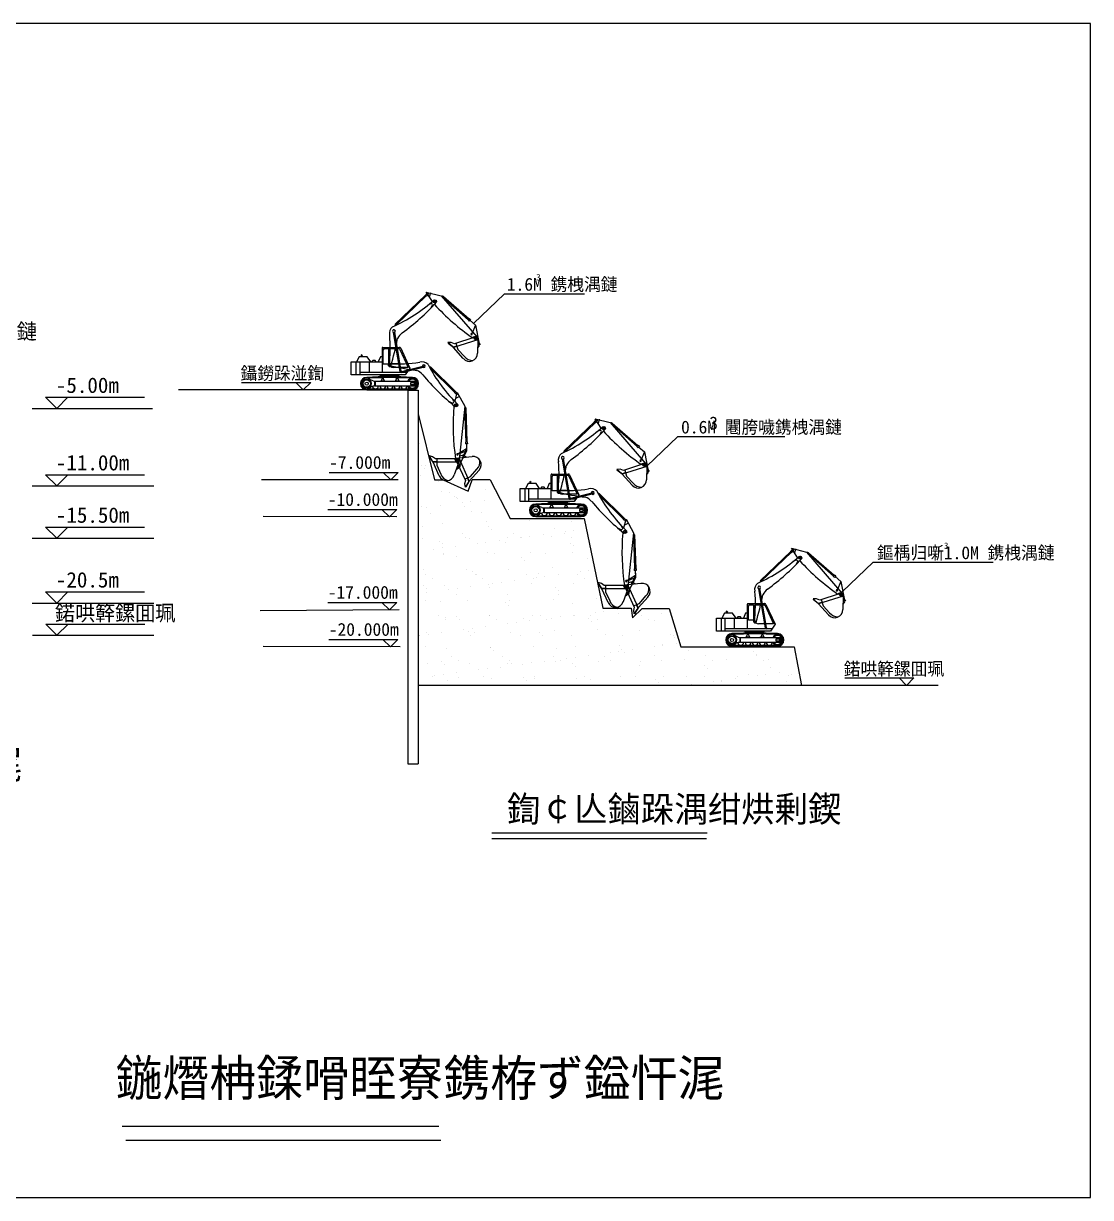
# Model space of a CAD drawing. Header units: metres. Extents: x 0 to 297, y 0 to 210.
# Drawn here: x 106.2 to 297, y 0 to 210 of the extents above; entities that cross this region are included whole.
import ezdxf

# ---------------------------------------------------------------- set-up
doc = ezdxf.new("R2010")
doc.units = ezdxf.units.M
for name, color, linetype in [(' ', 7, 'Continuous'), ('1', 7, 'Continuous'), ('2', 7, 'Continuous'), ('3', 7, 'Continuous')]:
    doc.layers.add(name, color=color, linetype=linetype)

msp = doc.modelspace()

# ---------------------------------------------------------------- linework, layer by layer
at = {"layer": ' '}
for p, q in [((192.19, 161.65), (186.66, 156.35)), ((192.19, 161.65), (206.51, 161.65)), ((145.18, 145.79), (157.53, 145.79)), ((154.87, 145.79), (156.2, 144.46)), ((156.2, 144.46), (157.53, 145.79)), ((167.56, 144.46), (133.91, 144.46)), ((174.93, 144.41), (174.93, 77.6)), ((174.93, 144.41), (176.77, 144.41)), ((176.77, 144.41), (176.77, 77.6)), ((176.77, 140.17), (179.69, 128.37)), ((177.06, 134.82), (177.06, 134.82)), ((223.2, 136.12), (217.67, 130.82)), ((223.2, 136.12), (242.32, 136.12)), ((177.3, 130.96), (177.3, 130.96)), ((177.84, 130.46), (177.84, 130.46)), ((178.01, 130.91), (178.01, 130.91)), ((173.18, 128.37), (148.71, 128.37)), ((160.82, 129.7), (173.18, 129.7)), ((170.52, 129.7), (171.85, 128.37)), ((171.85, 128.37), (173.18, 129.7)), ((177.24, 129.2), (177.24, 129.2)), ((179.69, 128.37), (181.22, 128.36)), ((180.38, 128.14), (180.38, 128.14)), ((181.22, 128.36), (185.67, 126.32)), ((185.67, 126.32), (186.44, 128.37)), ((189.61, 128.37), (186.44, 128.37)), ((189.61, 128.37), (193.2, 121.48)), ((180.94, 126.28), (180.94, 126.28)), ((182.39, 126.06), (182.39, 126.06)), ((188.83, 126.56), (188.83, 126.56)), ((183.28, 125.47), (183.28, 125.47)), ((183.62, 125.27), (183.62, 125.27)), ((183.82, 124.98), (183.82, 124.98)), ((184.67, 124.23), (184.67, 124.23)), ((186.19, 124.43), (186.19, 124.43)), ((188.56, 124.74), (188.56, 124.74)), ((172.94, 121.74), (149.04, 121.84)), ((160.58, 123.07), (172.94, 123.07)), ((170.28, 123.07), (171.61, 121.74)), ((171.61, 121.74), (172.94, 123.07)), ((176.81, 123.19), (176.81, 123.19)), ((177.42, 123.57), (177.42, 123.57)), ((178.33, 123.39), (178.33, 123.39)), ((178.96, 122.43), (178.96, 122.43)), ((180.7, 123.7), (180.7, 123.7)), ((185.06, 123.67), (185.06, 123.67)), ((186.36, 122.65), (186.36, 122.65)), ((188.05, 122.45), (188.05, 122.45)), ((177.59, 120.09), (177.59, 120.09)), ((181.13, 120.65), (181.13, 120.65)), ((189.01, 120.94), (189.01, 120.94)), ((189.27, 119.99), (189.27, 119.99)), ((193.2, 121.48), (206.42, 121.48)), ((196.65, 121.03), (196.65, 121.03)), ((201.12, 119.73), (201.12, 119.73)), ((204.12, 121), (204.12, 121)), ((206.42, 121.48), (209.75, 105.39)), ((176.89, 117.95), (176.89, 117.95)), ((177.61, 117.95), (177.61, 117.95)), ((184.75, 118.75), (184.75, 118.75)), ((185.25, 118.05), (185.25, 118.05)), ((185.98, 117.96), (185.98, 117.96)), ((189.8, 119.5), (189.8, 119.5)), ((192.71, 118.01), (192.71, 118.01)), ((193.84, 118.76), (193.84, 118.76)), ((195.07, 117.98), (195.07, 117.98)), ((195.22, 118.06), (195.22, 118.06)), ((196.74, 118.26), (196.74, 118.26)), ((199.11, 118.57), (199.11, 118.57)), ((200.6, 118.3), (200.6, 118.3)), ((202.93, 118.78), (202.93, 118.78)), ((203.07, 119.09), (203.07, 119.09)), ((204.16, 118), (204.16, 118)), ((204.59, 119.29), (204.59, 119.29)), ((179.5, 115.99), (179.5, 115.99)), ((180.49, 117.43), (180.49, 117.43)), ((181.02, 116.19), (181.02, 116.19)), ((181.03, 116.94), (181.03, 116.94)), ((183.39, 116.5), (183.39, 116.5)), ((187.36, 117.02), (187.36, 117.02)), ((188.88, 117.22), (188.88, 117.22)), ((191.25, 117.54), (191.25, 117.54)), ((192.34, 117.17), (192.34, 117.17)), ((204.02, 117.07), (204.02, 117.07)), ((204.56, 116.58), (204.56, 116.58)), ((181.31, 115.03), (181.31, 115.03)), ((181.32, 115.12), (181.32, 115.12)), ((183.57, 114.61), (183.57, 114.61)), ((189.19, 115.31), (189.19, 115.31)), ((190.41, 115.14), (190.41, 115.14)), ((195.25, 114.51), (195.25, 114.51)), ((195.79, 114.02), (195.79, 114.02)), ((196.83, 115.41), (196.83, 115.41)), ((199.5, 115.16), (199.5, 115.16)), ((204.3, 115.37), (204.3, 115.37)), ((207.1, 114.25), (207.1, 114.25)), ((258.13, 113.63), (252.59, 108.33)), ((258.13, 113.63), (279.58, 113.63)), ((177.79, 112.33), (177.79, 112.33)), ((178.02, 111.42), (178.02, 111.42)), ((185.43, 112.42), (185.43, 112.42)), ((186.47, 111.95), (186.47, 111.95)), ((187.01, 111.46), (187.01, 111.46)), ((187.11, 111.44), (187.11, 111.44)), ((192.9, 112.39), (192.9, 112.39)), ((196.2, 111.46), (196.2, 111.46)), ((198.32, 111.69), (198.32, 111.69)), ((200.78, 112.67), (200.78, 112.67)), ((201.8, 111.37), (201.8, 111.37)), ((205.29, 111.47), (205.29, 111.47)), ((205.76, 111.89), (205.76, 111.89)), ((207.28, 112.09), (207.28, 112.09)), ((177.7, 109.39), (177.7, 109.39)), ((179.25, 110.64), (179.25, 110.64)), ((181.5, 109.4), (181.5, 109.4)), ((186.09, 109.3), (186.09, 109.3)), ((188.34, 110.65), (188.34, 110.65)), ((189.38, 109.69), (189.38, 109.69)), ((190.05, 109.82), (190.05, 109.82)), ((191.57, 110.02), (191.57, 110.02)), ((193.94, 110.33), (193.94, 110.33)), ((197.02, 109.78), (197.02, 109.78)), ((197.43, 110.67), (197.43, 110.67)), ((197.91, 110.86), (197.91, 110.86)), ((199.43, 111.06), (199.43, 111.06)), ((204.48, 109.75), (204.48, 109.75)), ((206.52, 110.69), (206.52, 110.69)), ((237.96, 110.35), (237.94, 110.18)), ((237.94, 110.18), (238.11, 110.2)), ((237.96, 110.35), (238.1, 110.21)), ((238.06, 110.43), (238.2, 110.28)), ((178.23, 108.26), (178.23, 108.26)), ((178.24, 108.89), (178.24, 108.89)), ((182.19, 108.79), (182.19, 108.79)), ((183.68, 107.82), (183.68, 107.82)), ((183.71, 108.99), (183.71, 108.99)), ((189.55, 109.13), (189.55, 109.13)), ((192.77, 107.83), (192.77, 107.83)), ((201.23, 109.03), (201.23, 109.03)), ((201.77, 108.54), (201.77, 108.54)), ((201.86, 107.85), (201.86, 107.85)), ((208.61, 107.15), (208.61, 107.15)), ((238.85, 101.88), (237.67, 108.87)), ((237.77, 108.49), (237.97, 108.53)), ((239.04, 101.94), (237.87, 108.91)), ((173.34, 105.13), (148.51, 104.92)), ((160.58, 106.46), (172.93, 106.46)), ((170.27, 106.46), (171.6, 105.13)), ((171.6, 105.13), (172.93, 106.46)), ((177.98, 106.7), (177.98, 106.7)), ((180.78, 106.57), (180.78, 106.57)), ((185.62, 106.8), (185.62, 106.8)), ((192.46, 106.47), (192.46, 106.47)), ((192.99, 105.97), (192.99, 105.97)), ((193.08, 106.76), (193.08, 106.76)), ((200.97, 107.05), (200.97, 107.05)), ((204.31, 106.21), (204.31, 106.21)), ((209.75, 105.39), (214.82, 105.39)), ((212.35, 105.2), (212.35, 105.2)), ((214.82, 105.39), (215.08, 103.7)), ((215.08, 103.7), (216.84, 105.37)), ((216.84, 105.37), (221.63, 105.37)), ((221.63, 105.37), (223.7, 98.5)), ((235.62, 106.1), (235.62, 101.72)), ((235.74, 106.23), (238.73, 106.23)), ((235.84, 103.25), (235.84, 105.76)), ((236.09, 106.01), (236.74, 106.01)), ((236.74, 106.01), (236.74, 103.25)), ((236.77, 102.95), (237.06, 106.04)), ((236.99, 103.24), (236.99, 106.01)), ((236.99, 106.01), (238.59, 106.01)), ((238.81, 105.87), (240.31, 102.63)), ((238.95, 106.08), (240.59, 102.53)), ((180.37, 104.11), (180.37, 104.11)), ((181.61, 103.33), (181.61, 103.33)), ((181.68, 103.78), (181.68, 103.78)), ((183.68, 103.91), (183.68, 103.91)), ((184.22, 103.41), (184.22, 103.41)), ((189.46, 104.13), (189.46, 104.13)), ((189.56, 104.06), (189.56, 104.06)), ((190.69, 103.35), (190.69, 103.35)), ((195.53, 103.65), (195.53, 103.65)), ((196.63, 103.13), (196.63, 103.13)), ((197.2, 104.16), (197.2, 104.16)), ((198.55, 104.15), (198.55, 104.15)), ((199.78, 103.36), (199.78, 103.36)), ((200.6, 103.65), (200.6, 103.65)), ((202.12, 103.85), (202.12, 103.85)), ((204.49, 104.17), (204.49, 104.17)), ((204.67, 104.12), (204.67, 104.12)), ((207.21, 103.55), (207.21, 103.55)), ((207.64, 104.16), (207.64, 104.16)), ((207.75, 103.05), (207.75, 103.05)), ((208.45, 104.69), (208.45, 104.69)), ((208.87, 103.38), (208.87, 103.38)), ((209.97, 104.89), (209.97, 104.89)), ((212.55, 104.41), (212.55, 104.41)), ((216.73, 104.18), (216.73, 104.18)), ((217.96, 103.4), (217.96, 103.4)), ((219.06, 103.29), (219.06, 103.29)), ((220.19, 104.51), (220.19, 104.51)), ((230.09, 103.62), (235.62, 103.62)), ((230.09, 101.32), (230.09, 103.62)), ((230.99, 101.32), (230.99, 103.62)), ((231.55, 104.52), (231.05, 103.62)), ((232.95, 104.52), (231.55, 104.52)), ((231.67, 101.32), (231.67, 103.62)), ((232.11, 104.71), (231.86, 104.89)), ((231.86, 104.89), (231.86, 104.52)), ((231.86, 104.52), (231.98, 104.71)), ((231.98, 104.52), (232.11, 104.71)), ((233.6, 103.62), (232.95, 104.52)), ((233.29, 103.62), (233.29, 101.72)), ((233.94, 103.89), (233.72, 103.62)), ((234.41, 103.89), (233.94, 103.89)), ((234.59, 103.62), (234.41, 103.89)), ((235.31, 104.52), (234.94, 103.62)), ((235.62, 104.52), (235.31, 104.52)), ((236.74, 103.25), (235.84, 103.25)), ((178.16, 101.08), (178.16, 101.08)), ((180.92, 101.06), (180.92, 101.06)), ((184.89, 101.58), (184.89, 101.58)), ((185.8, 101.18), (185.8, 101.18)), ((186.4, 101.78), (186.4, 101.78)), ((186.76, 101.09), (186.76, 101.09)), ((188.78, 102.1), (188.78, 102.1)), ((192.74, 102.62), (192.74, 102.62)), ((193.27, 101.14), (193.27, 101.14)), ((194.26, 102.82), (194.26, 102.82)), ((198.44, 100.98), (198.44, 100.98)), ((201.15, 101.42), (201.15, 101.42)), ((208.79, 101.52), (208.79, 101.52)), ((216.26, 101.49), (216.26, 101.49)), ((239.76, 101.32), (230.09, 101.32)), ((240.04, 101.72), (231.67, 101.72)), ((235.19, 101.32), (235.65, 100.95)), ((235.25, 101.27), (238.65, 101.27)), ((235.36, 101.19), (238.55, 101.19)), ((235.46, 101.1), (238.44, 101.1)), ((235.57, 101.01), (238.34, 101.01)), ((240.31, 102.63), (237.61, 102.63)), ((238.71, 101.32), (238.26, 100.95)), ((238.85, 101.88), (239.05, 101.92)), ((238.85, 101.88), (238.98, 101.77)), ((238.98, 101.77), (239.06, 101.92)), ((239.08, 101.91), (238.98, 101.77)), ((239.08, 101.91), (238.98, 101.77)), ((238.98, 101.77), (239.14, 101.7)), ((238.98, 101.77), (239.14, 101.7)), ((239.08, 101.91), (239.13, 101.72)), ((239.08, 101.91), (239.13, 101.72)), ((240.59, 102.53), (239.76, 101.32)), ((160.76, 99.83), (173.12, 99.83)), ((170.46, 99.83), (171.79, 98.5)), ((171.79, 98.5), (173.12, 99.83)), ((176.95, 100.49), (176.95, 100.49)), ((177.03, 100.55), (177.03, 100.55)), ((178.55, 100.75), (178.55, 100.75)), ((186.04, 100.51), (186.04, 100.51)), ((195.13, 100.52), (195.13, 100.52)), ((198.98, 100.49), (198.98, 100.49)), ((204.21, 100.54), (204.21, 100.54)), ((210.29, 100.73), (210.29, 100.73)), ((212.74, 98.79), (212.74, 98.79)), ((213.3, 100.56), (213.3, 100.56)), ((220.38, 98.88), (220.38, 98.88)), ((220.52, 98.72), (220.52, 98.72)), ((221.97, 100.63), (221.97, 100.63)), ((222.39, 100.57), (222.39, 100.57)), ((222.51, 100.13), (222.51, 100.13)), ((222.89, 99.03), (222.89, 99.03)), ((232.88, 98.77), (241.03, 98.77)), ((234, 100.22), (233.14, 100.51)), ((234, 99.25), (233.14, 98.97)), ((234.35, 99.31), (234.35, 100.16)), ((234.39, 100.16), (241.53, 100.16)), ((234.39, 99.31), (241.53, 99.31)), ((234.43, 99.31), (234.43, 100.16)), ((235.39, 100.16), (235.39, 100.27)), ((235.39, 100.27), (236.06, 100.27)), ((235.67, 100.75), (235.44, 100.27)), ((235.78, 100.75), (236.02, 100.27)), ((236.06, 100.16), (236.06, 100.27)), ((237.97, 100.16), (237.97, 100.27)), ((237.97, 100.27), (238.64, 100.27)), ((238.25, 100.75), (238.02, 100.27)), ((238.36, 100.75), (238.59, 100.27)), ((238.64, 100.16), (238.64, 100.27)), ((240.7, 99.87), (240.7, 99.6)), ((241.41, 99.87), (240.7, 99.87)), ((240.7, 99.6), (241.41, 99.6)), ((241.41, 99.6), (241.41, 99.87)), ((241.53, 100.16), (241.53, 99.31)), ((173.52, 98.5), (149.04, 98.58)), ((177.98, 98.52), (177.98, 98.52)), ((181.86, 98.16), (181.86, 98.16)), ((182.73, 96.8), (182.73, 96.8)), ((189.66, 98.42), (189.66, 98.42)), ((189.75, 98.44), (189.75, 98.44)), ((190.2, 97.93), (190.2, 97.93)), ((191.82, 96.82), (191.82, 96.82)), ((197.39, 98.54), (197.39, 98.54)), ((200.91, 96.84), (200.91, 96.84)), ((201.52, 98.17), (201.52, 98.17)), ((204.81, 96.65), (204.81, 96.65)), ((204.85, 98.5), (204.85, 98.5)), ((207.18, 96.96), (207.18, 96.96)), ((210, 96.85), (210, 96.85)), ((211.15, 97.48), (211.15, 97.48)), ((212.67, 97.68), (212.67, 97.68)), ((213.19, 98.06), (213.19, 98.06)), ((213.73, 97.57), (213.73, 97.57)), ((215.04, 98), (215.04, 98)), ((219, 98.52), (219, 98.52)), ((219.09, 96.87), (219.09, 96.87)), ((223.7, 98.5), (244.02, 98.5)), ((225.05, 97.81), (225.05, 97.81)), ((228.18, 96.89), (228.18, 96.89)), ((232.88, 98.61), (241.03, 98.61)), ((236.73, 97.71), (236.73, 97.71)), ((237.26, 97.21), (237.26, 97.21)), ((237.27, 96.9), (237.27, 96.9)), ((244.02, 98.5), (245.31, 91.6)), ((178.34, 95.45), (178.34, 95.45)), ((180.89, 95.86), (180.89, 95.86)), ((181.43, 95.37), (181.43, 95.37)), ((183.96, 96.02), (183.96, 96.02)), ((185.98, 95.55), (185.98, 95.55)), ((189.1, 94.58), (189.1, 94.58)), ((191.47, 94.89), (191.47, 94.89)), ((192.74, 95.6), (192.74, 95.6)), ((193.05, 96.04), (193.05, 96.04)), ((193.45, 95.52), (193.45, 95.52)), ((195.43, 95.42), (195.43, 95.42)), ((196.95, 95.62), (196.95, 95.62)), ((199.32, 95.93), (199.32, 95.93)), ((201.33, 95.8), (201.33, 95.8)), ((202.14, 96.05), (202.14, 96.05)), ((203.29, 96.45), (203.29, 96.45)), ((204.42, 95.5), (204.42, 95.5)), ((204.96, 95.01), (204.96, 95.01)), ((208.97, 95.9), (208.97, 95.9)), ((211.23, 96.07), (211.23, 96.07)), ((216.27, 95.24), (216.27, 95.24)), ((216.44, 95.86), (216.44, 95.86)), ((220.32, 96.09), (220.32, 96.09)), ((224.32, 96.15), (224.32, 96.15)), ((227.95, 95.14), (227.95, 95.14)), ((228.49, 94.65), (228.49, 94.65)), ((229.41, 96.1), (229.41, 96.1)), ((231.96, 96.24), (231.96, 96.24)), ((238.5, 96.12), (238.5, 96.12)), ((239.43, 96.21), (239.43, 96.21)), ((239.8, 94.89), (239.8, 94.89)), ((179.3, 93.18), (179.3, 93.18)), ((179.72, 93.35), (179.72, 93.35)), ((181.24, 93.55), (181.24, 93.55)), ((182.05, 92.53), (182.05, 92.53)), ((183.61, 93.86), (183.61, 93.86)), ((183.97, 93.04), (183.97, 93.04)), ((187.58, 94.38), (187.58, 94.38)), ((188.39, 93.2), (188.39, 93.2)), ((189.93, 92.82), (189.93, 92.82)), ((195.65, 92.94), (195.65, 92.94)), ((196.18, 92.45), (196.18, 92.45)), ((197.48, 93.21), (197.48, 93.21)), ((197.57, 92.91), (197.57, 92.91)), ((205.04, 92.88), (205.04, 92.88)), ((206.57, 93.23), (206.57, 93.23)), ((207.5, 92.68), (207.5, 92.68)), ((212.92, 93.16), (212.92, 93.16)), ((215.66, 93.25), (215.66, 93.25)), ((219.18, 92.58), (219.18, 92.58)), ((220.56, 93.26), (220.56, 93.26)), ((224.75, 93.26), (224.75, 93.26)), ((228.03, 93.22), (228.03, 93.22)), ((231.07, 92.55), (231.07, 92.55)), ((233.44, 92.86), (233.44, 92.86)), ((233.84, 93.28), (233.84, 93.28)), ((235.91, 93.51), (235.91, 93.51)), ((237.41, 93.38), (237.41, 93.38)), ((238.93, 93.58), (238.93, 93.58)), ((241.3, 93.9), (241.3, 93.9)), ((242.93, 93.3), (242.93, 93.3)), ((243.55, 93.6), (243.55, 93.6)), ((253.06, 92.93), (265.41, 92.93)), ((262.75, 92.93), (264.08, 91.6)), ((264.08, 91.6), (265.41, 92.93)), ((269.73, 91.6), (176.77, 91.6)), ((219.72, 92.09), (219.72, 92.09)), ((225.59, 91.83), (225.59, 91.83)), ((229.55, 92.35), (229.55, 92.35)), ((231.03, 92.32), (231.03, 92.32)), ((242.71, 92.22), (242.71, 92.22)), ((243.25, 91.73), (243.25, 91.73)), ((174.93, 77.6), (176.77, 77.6)), ((189.93, 65.23), (228.44, 65.23)), ((189.93, 64.22), (228.3, 64.22))]:
    msp.add_line(p, q, dxfattribs=at)
for radius in [0.81, 0.66, 0.28]:
    msp.add_circle((232.88, 99.74), radius, dxfattribs=at)
for centre, radius, start, end in [((238.34, 108.79), 1.41, 127.43, 194.46), ((237.74, 109.12), 0.25, 86.18, 266.18), ((237.74, 109.12), 0.25, -93.82, 86.18), ((237.94, 110.18), 0.02, 24.76, 204.76), ((237.94, 110.18), 0.02, -155.24, 24.76), ((210.85, 106.23), 26.22, -7.17, 4.82), ((186.54, 117.97), 52.84, 343.42, 348.89), ((240.9, 106.62), 2.77, 126.94, 154.87), ((235.74, 106.1), 0.12, 90, 180), ((236.09, 105.76), 0.25, 90, 180), ((238.59, 105.76), 0.25, 29.67, 90), ((238.59, 105.76), 0.25, 24.7, 90), ((238.71, 105.98), 0.25, 29.67, 90), ((238.73, 105.98), 0.25, 24.7, 90), ((236.89, 103.14), 0.17, 92.77, 252.65), ((236.89, 103.14), 0.17, 92.77, 252.65), ((236.9, 103.21), 0.17, 96.27, 191.73), ((236.9, 103.21), 0.17, 96.27, 191.73), ((236.95, 102.97), 0.17, 182.45, 277.91), ((237.03, 102.96), 0.17, 178.95, 338.83), ((237.61, 103.24), 0.62, 180, 270), ((232.88, 99.74), 1.12, 90, 270), ((236.92, 19.12), 81.84, 87.12, 92.82), ((236.92, 19.12), 81.69, 87.12, 92.82), ((238.98, 101.77), 0.02, -4.71, 175.29), ((238.98, 101.77), 0.02, -4.71, 175.29), ((238.98, 101.77), 0.02, 80.55, 260.55), ((238.98, 101.77), 0.02, 175.29, 355.29), ((238.98, 101.77), 0.02, 175.29, 355.29), ((238.98, 101.77), 0.02, -99.45, 80.55), ((241.03, 99.74), 1.12, -90, 90), ((241.03, 99.74), 1.12, 0, 90), ((241.03, 100.86), 0, 90, 270), ((232.88, 99.74), 0.97, 90, 270), ((232.88, 99.74), 0.97, 38.81, 321.19), ((234.44, 99.32), 0.54, 191.05, 358.71), ((234.39, 101.4), 1.24, 251.75, 270), ((234.39, 98.08), 1.24, 90, 108.25), ((235.76, 99.32), 0.54, 181.29, 358.71), ((235.73, 100.73), 0.06, 25.42, 154.58), ((237.03, 99.32), 0.54, 181.29, 358.71), ((238.29, 99.32), 0.54, 181.29, 358.71), ((238.31, 100.73), 0.06, 25.42, 154.58), ((239.55, 99.32), 0.54, 181.29, 358.71), ((241.03, 99.74), 0.97, -153.96, 153.96), ((241.03, 99.74), 0.81, -148.46, 148.46), ((241.03, 99.74), 0.97, -90, 90)]:
    msp.add_arc(centre, radius, start, end, dxfattribs=at)
for p, q in [((297, 210), (0, 210)), ((297, 0), (297, 210)), ((170.3, 151.95), (170.3, 147.57)), ((170.42, 152.07), (173.41, 152.07)), ((170.52, 149.09), (170.52, 151.61)), ((170.76, 151.86), (171.42, 151.86)), ((171.42, 151.86), (171.42, 149.09)), ((171.67, 149.09), (171.67, 151.86)), ((171.67, 151.86), (173.27, 151.86)), ((173.49, 151.71), (174.98, 148.47)), ((173.63, 151.93), (175.27, 148.37)), ((164.76, 149.47), (170.3, 149.47)), ((164.76, 147.17), (164.76, 149.47)), ((165.67, 147.17), (165.67, 149.47)), ((166.23, 150.37), (165.73, 149.47)), ((167.63, 150.37), (166.23, 150.37)), ((166.35, 147.17), (166.35, 149.47)), ((166.54, 150.74), (166.54, 150.37)), ((166.79, 150.55), (166.54, 150.74)), ((166.54, 150.37), (166.66, 150.55)), ((166.66, 150.37), (166.79, 150.55)), ((168.28, 149.47), (167.63, 150.37)), ((167.97, 149.47), (167.97, 147.57)), ((168.62, 149.74), (168.4, 149.47)), ((169.09, 149.74), (168.62, 149.74)), ((169.27, 149.47), (169.09, 149.74)), ((169.99, 150.37), (169.62, 149.47)), ((170.3, 150.37), (169.99, 150.37)), ((174.44, 147.17), (164.76, 147.17)), ((174.71, 147.57), (166.35, 147.57)), ((169.87, 147.17), (170.33, 146.8)), ((169.93, 147.12), (173.33, 147.12)), ((170.04, 147.03), (173.23, 147.03)), ((171.42, 149.09), (170.52, 149.09)), ((174.98, 148.47), (172.29, 148.47)), ((173.39, 147.17), (172.93, 146.8)), ((175.27, 148.37), (174.44, 147.17)), ((168.68, 146.07), (167.82, 146.35)), ((168.68, 145.1), (167.82, 144.81)), ((169.03, 145.16), (169.03, 146.01)), ((169.07, 146.01), (176.21, 146.01)), ((169.07, 145.16), (176.21, 145.16)), ((169.11, 145.16), (169.11, 146.01)), ((170.07, 146.11), (170.74, 146.11)), ((170.07, 146.01), (170.07, 146.11)), ((170.35, 146.6), (170.12, 146.11)), ((170.14, 146.95), (173.12, 146.95)), ((170.25, 146.86), (173.02, 146.86)), ((170.46, 146.6), (170.69, 146.11)), ((170.74, 146.01), (170.74, 146.11)), ((172.65, 146.11), (173.32, 146.11)), ((172.65, 146.01), (172.65, 146.11)), ((172.93, 146.6), (172.7, 146.11)), ((173.04, 146.6), (173.27, 146.11)), ((173.32, 146.01), (173.32, 146.11)), ((175.38, 145.72), (175.38, 145.45)), ((176.09, 145.72), (175.38, 145.72)), ((175.38, 145.45), (176.09, 145.45)), ((176.09, 145.45), (176.09, 145.72)), ((176.21, 146.01), (176.21, 145.16)), ((110.11, 143.14), (127.83, 143.14)), ((110.11, 143.14), (112.1, 141.15)), ((112.1, 141.15), (114.09, 143.14)), ((167.56, 144.62), (175.71, 144.62)), ((167.56, 144.46), (175.71, 144.46)), ((107.74, 141.15), (129.25, 141.15)), ((110.11, 129.28), (127.83, 129.28)), ((110.11, 129.28), (112.1, 127.29)), ((112.1, 127.29), (114.09, 129.28)), ((200.5, 129.29), (200.5, 124.91)), ((200.63, 129.41), (203.61, 129.41)), ((200.72, 126.43), (200.72, 128.95)), ((200.97, 129.19), (201.62, 129.19)), ((201.62, 129.19), (201.62, 126.43)), ((201.87, 126.43), (201.87, 129.19)), ((201.87, 129.19), (203.47, 129.19)), ((203.7, 129.05), (205.19, 125.81)), ((203.84, 129.27), (205.47, 125.71)), ((107.74, 127.29), (129.45, 127.29)), ((194.97, 126.8), (200.5, 126.8)), ((194.97, 124.5), (194.97, 126.8)), ((195.87, 124.5), (195.87, 126.8)), ((196.43, 127.7), (195.93, 126.8)), ((197.83, 127.7), (196.43, 127.7)), ((196.55, 124.5), (196.55, 126.8)), ((196.74, 128.08), (196.74, 127.7)), ((196.99, 127.89), (196.74, 128.08)), ((196.74, 127.7), (196.87, 127.89)), ((196.87, 127.7), (196.99, 127.89)), ((198.48, 126.8), (197.83, 127.7)), ((198.17, 126.8), (198.17, 124.91)), ((198.82, 127.08), (198.61, 126.8)), ((199.29, 127.08), (198.82, 127.08)), ((199.48, 126.8), (199.29, 127.08)), ((200.19, 127.7), (199.82, 126.8)), ((200.5, 127.7), (200.19, 127.7)), ((201.62, 126.43), (200.72, 126.43)), ((204.64, 124.5), (194.97, 124.5)), ((204.92, 124.91), (196.55, 124.91)), ((200.08, 124.5), (200.53, 124.13)), ((200.14, 124.46), (203.54, 124.46)), ((200.24, 124.37), (203.43, 124.37)), ((200.56, 123.94), (200.32, 123.45)), ((200.35, 124.28), (203.33, 124.28)), ((200.45, 124.2), (203.22, 124.2)), ((200.67, 123.94), (200.9, 123.45)), ((205.19, 125.81), (202.49, 125.81)), ((203.13, 123.94), (202.9, 123.45)), ((203.6, 124.5), (203.14, 124.13)), ((203.25, 123.94), (203.48, 123.45)), ((205.47, 125.71), (204.64, 124.5)), ((197.77, 121.95), (205.92, 121.95)), ((198.88, 123.41), (198.02, 123.69)), ((198.88, 122.43), (198.02, 122.15)), ((199.23, 122.5), (199.23, 123.34)), ((199.27, 123.34), (206.42, 123.34)), ((199.27, 122.5), (206.42, 122.5)), ((199.32, 122.5), (199.32, 123.34)), ((200.28, 123.45), (200.95, 123.45)), ((200.28, 123.34), (200.28, 123.45)), ((200.95, 123.34), (200.95, 123.45)), ((202.85, 123.45), (203.53, 123.45)), ((202.85, 123.34), (202.85, 123.45)), ((203.53, 123.34), (203.53, 123.45)), ((205.58, 123.05), (205.58, 122.78)), ((206.29, 123.05), (205.58, 123.05)), ((205.58, 122.78), (206.29, 122.78)), ((206.29, 122.78), (206.29, 123.05)), ((206.42, 123.34), (206.42, 122.5)), ((110.11, 119.91), (112.1, 117.92)), ((110.11, 119.91), (127.83, 119.91)), ((112.1, 117.92), (114.09, 119.91)), ((197.77, 121.8), (205.92, 121.8)), ((107.74, 117.92), (129.45, 117.92)), ((110.11, 108.32), (127.83, 108.32)), ((110.11, 108.32), (112.1, 106.33)), ((112.1, 106.33), (114.09, 108.32)), ((107.74, 106.33), (129.45, 106.33)), ((110.15, 102.58), (127.87, 102.58)), ((110.15, 102.58), (112.14, 100.59)), ((112.14, 100.59), (114.13, 102.58)), ((107.78, 100.59), (129.45, 100.59)), ((123.82, 12.74), (180.44, 12.74)), ((124.48, 10.23), (180.79, 10.23)), ((0, 0), (297, 0))]:
    msp.add_line(p, q)
for centre, radius in [((167.56, 145.58), 0.81), ((167.56, 145.58), 0.66), ((167.56, 145.58), 0.28), ((197.77, 122.92), 0.81), ((197.77, 122.92), 0.66), ((197.77, 122.92), 0.28)]:
    msp.add_circle(centre, radius)
for centre, radius, start, end in [((170.42, 151.95), 0.12, 90, 180), ((170.76, 151.61), 0.25, 90, 180), ((173.26, 151.61), 0.25, 29.67, 90), ((173.27, 151.61), 0.25, 24.7, 90), ((173.39, 151.83), 0.25, 29.67, 90), ((173.41, 151.83), 0.25, 24.7, 90), ((172.29, 149.09), 0.62, 180, 270), ((167.56, 145.58), 1.12, 90, 270), ((167.56, 145.58), 0.97, 38.81, 321.19), ((167.56, 145.58), 0.97, 90, 270), ((171.59, 64.96), 81.84, 87.12, 92.82), ((171.59, 64.96), 81.69, 87.12, 92.82), ((169.12, 145.17), 0.54, 191.05, 358.71), ((169.07, 147.24), 1.24, 251.75, 270), ((169.07, 143.92), 1.24, 90, 108.25), ((170.44, 145.17), 0.54, 181.29, 358.71), ((170.41, 146.57), 0.06, 25.42, 154.58), ((171.71, 145.17), 0.54, 181.29, 358.71), ((172.97, 145.17), 0.54, 181.29, 358.71), ((172.99, 146.57), 0.06, 25.42, 154.58), ((174.23, 145.17), 0.54, 181.29, 358.71), ((175.71, 145.58), 0.97, -153.96, 153.96), ((175.71, 145.58), 0.81, -148.46, 148.46), ((175.71, 145.58), 1.12, -90, 90), ((175.71, 145.58), 1.12, 0, 90), ((175.71, 146.7), 0, 90, 270), ((175.71, 145.58), 0.97, -90, 90), ((200.63, 129.29), 0.12, 90, 180), ((200.97, 128.95), 0.25, 90, 180), ((203.47, 128.95), 0.25, 24.7, 90), ((203.47, 128.95), 0.25, 29.67, 90), ((203.59, 129.16), 0.25, 29.67, 90), ((203.61, 129.16), 0.25, 24.7, 90), ((202.49, 126.43), 0.62, 180, 270), ((197.77, 122.92), 1.12, 90, 270), ((201.8, 42.3), 81.84, 87.12, 92.82), ((201.8, 42.3), 81.69, 87.12, 92.82), ((200.61, 123.91), 0.06, 25.42, 154.58), ((203.19, 123.91), 0.06, 25.42, 154.58), ((205.92, 122.92), 1.12, -90, 90), ((205.92, 122.92), 1.12, 0, 90), ((205.92, 124.04), 0, 90, 270), ((197.77, 122.92), 0.97, 38.81, 321.19), ((197.77, 122.92), 0.97, 90, 270), ((199.32, 122.51), 0.54, 191.05, 358.71), ((199.27, 124.58), 1.24, 251.75, 270), ((199.27, 121.26), 1.24, 90, 108.25), ((200.65, 122.51), 0.54, 181.29, 358.71), ((201.91, 122.51), 0.54, 181.29, 358.71), ((203.17, 122.51), 0.54, 181.29, 358.71), ((204.44, 122.51), 0.54, 181.29, 358.71), ((205.92, 122.92), 0.97, -153.96, 153.96), ((205.92, 122.92), 0.81, -148.46, 148.46), ((205.92, 122.92), 0.97, -90, 90)]:
    msp.add_arc(centre, radius, start, end)
at = {"layer": '1'}
for p, q in [((178.21, 161.97), (180.88, 161.29)), ((179.29, 160.3), (178.21, 161.97)), ((178.33, 161.64), (178.63, 161.79)), ((178.63, 161.79), (178.47, 161.49)), ((178.77, 161.12), (179, 161.86)), ((172.64, 156.2), (178.07, 161.4)), ((172.8, 156.07), (178.21, 161.26)), ((178.05, 161.42), (178.22, 161.59)), ((178.05, 161.42), (178.24, 161.23)), ((178.22, 161.59), (178.41, 161.39)), ((178.24, 161.23), (178.41, 161.39)), ((178.25, 161.56), (178.33, 161.64)), ((178.33, 161.64), (178.47, 161.49)), ((178.39, 161.42), (178.47, 161.49)), ((178.95, 159.86), (178.46, 159.62)), ((179.89, 159.86), (179.79, 159.89)), ((180.88, 161.29), (187.23, 153.97)), ((181.09, 161.2), (181.12, 161.03)), ((181.27, 161.19), (181.09, 161.2)), ((181.27, 161.19), (181.13, 161.04)), ((181.15, 161.02), (185.72, 157.03)), ((181.27, 161.19), (185.85, 157.18)), ((179.03, 159.1), (179.28, 159.52)), ((172.64, 156.2), (172.62, 156.02)), ((172.62, 156.02), (172.79, 156.04)), ((172.64, 156.2), (172.78, 156.05)), ((172.74, 156.27), (172.88, 156.13)), ((185.9, 157.24), (185.67, 156.98)), ((185.67, 156.98), (185.9, 156.78)), ((185.9, 157.24), (186.13, 157.04)), ((186.13, 157.04), (185.9, 156.78)), ((186.02, 156.91), (187.02, 156.02)), ((187.02, 156.02), (186.34, 154.48)), ((187.01, 156.02), (187.66, 152.68)), ((173.53, 147.73), (172.35, 154.72)), ((172.45, 154.34), (172.65, 154.37)), ((173.72, 147.79), (172.55, 154.76)), ((187.43, 153.43), (183.05, 152.02)), ((186.7, 153.83), (183.26, 152.72)), ((186.64, 153.93), (187.28, 154.14)), ((186.7, 153.83), (186.64, 153.93)), ((187.05, 154.2), (187.52, 153.66)), ((187.43, 153.43), (187.36, 151.03)), ((171.45, 148.79), (171.74, 151.89)), ((182.67, 152.93), (182.05, 152.92)), ((182.99, 152.1), (182.05, 152.92)), ((183.05, 152.02), (182.09, 152.78)), ((183.26, 152.72), (182.67, 152.93)), ((183.64, 152.31), (182.99, 152.1)), ((184.83, 150.05), (183.05, 152.02)), ((183.48, 152.79), (183.83, 151.7)), ((183.83, 151.7), (185.02, 150.42)), ((187.68, 152.42), (187.39, 151.98)), ((187.43, 153.19), (187.86, 152.51)), ((173.53, 147.73), (173.72, 147.76)), ((173.53, 147.73), (173.66, 147.61)), ((173.66, 147.61), (173.74, 147.77)), ((202.85, 133.54), (208.28, 138.74)), ((208.26, 138.76), (208.43, 138.92)), ((208.26, 138.76), (208.44, 138.56)), ((208.41, 139.31), (211.09, 138.62)), ((209.49, 137.64), (208.41, 139.31)), ((208.43, 138.92), (208.61, 138.73)), ((208.44, 138.56), (208.61, 138.73)), ((208.45, 138.9), (208.53, 138.98)), ((208.53, 138.98), (208.84, 139.13)), ((208.53, 138.98), (208.67, 138.83)), ((208.59, 138.75), (208.67, 138.83)), ((208.84, 139.13), (208.67, 138.83)), ((208.98, 138.45), (209.2, 139.2)), ((211.09, 138.62), (217.43, 131.31)), ((203, 133.41), (208.41, 138.59)), ((209.16, 137.2), (208.67, 136.96)), ((209.23, 136.43), (209.48, 136.85)), ((210.09, 137.19), (210, 137.22)), ((211.29, 138.53), (211.33, 138.36)), ((211.47, 138.53), (211.29, 138.53)), ((211.47, 138.53), (211.34, 138.38)), ((211.36, 138.36), (215.93, 134.37)), ((211.47, 138.53), (216.06, 134.52)), ((216.11, 134.57), (215.88, 134.31)), ((216.11, 134.57), (216.34, 134.37)), ((202.85, 133.54), (202.83, 133.36)), ((202.83, 133.36), (203, 133.38)), ((202.85, 133.54), (202.99, 133.39)), ((202.94, 133.61), (203.08, 133.46)), ((215.88, 134.31), (216.11, 134.11)), ((216.34, 134.37), (216.11, 134.11)), ((216.22, 134.24), (217.23, 133.36)), ((217.23, 133.36), (216.55, 131.82)), ((217.22, 133.36), (217.86, 130.01)), ((203.73, 125.07), (202.55, 132.06)), ((202.66, 131.67), (202.85, 131.71)), ((203.92, 125.13), (202.75, 132.1)), ((212.87, 130.27), (212.26, 130.25)), ((213.2, 129.44), (212.26, 130.25)), ((213.46, 130.06), (212.87, 130.27)), ((217.64, 130.77), (213.25, 129.36)), ((216.9, 131.16), (213.46, 130.06)), ((216.84, 131.27), (217.49, 131.47)), ((216.9, 131.16), (216.84, 131.27)), ((217.25, 131.54), (217.73, 131)), ((217.64, 130.77), (217.56, 128.37)), ((217.63, 130.53), (218.06, 129.85)), ((201.65, 126.13), (201.95, 129.23)), ((213.25, 129.36), (212.3, 130.12)), ((213.84, 129.65), (213.2, 129.44)), ((215.03, 127.39), (213.25, 129.36)), ((213.69, 130.13), (214.04, 129.04)), ((214.04, 129.04), (215.22, 127.76)), ((217.89, 129.76), (217.59, 129.32)), ((203.73, 125.07), (203.93, 125.1)), ((203.73, 125.07), (203.86, 124.95)), ((203.86, 124.95), (203.94, 125.1)), ((237.96, 110.35), (243.39, 115.55)), ((243.37, 115.57), (243.55, 115.74)), ((243.37, 115.57), (243.56, 115.38)), ((244.61, 114.46), (243.53, 116.13)), ((243.53, 116.13), (246.2, 115.44)), ((243.55, 115.74), (243.73, 115.55)), ((243.56, 115.38), (243.73, 115.55)), ((243.57, 115.72), (243.65, 115.79)), ((243.65, 115.79), (243.96, 115.95)), ((243.65, 115.79), (243.79, 115.65)), ((243.71, 115.57), (243.79, 115.65)), ((243.96, 115.95), (243.79, 115.65)), ((244.1, 115.27), (244.32, 116.01)), ((238.12, 110.23), (243.53, 115.41)), ((244.28, 114.02), (243.78, 113.78)), ((244.35, 113.25), (244.6, 113.67)), ((245.21, 114.01), (245.11, 114.04)), ((246.2, 115.44), (252.55, 108.12)), ((246.59, 115.34), (246.41, 115.35)), ((246.41, 115.35), (246.44, 115.18)), ((246.59, 115.34), (246.45, 115.19)), ((246.48, 115.18), (251.04, 111.18)), ((246.59, 115.34), (251.18, 111.34)), ((251.22, 111.39), (251, 111.13)), ((251.22, 111.39), (251.45, 111.19)), ((251, 111.13), (251.22, 110.93)), ((251.45, 111.19), (251.22, 110.93)), ((251.34, 111.06), (252.34, 110.17)), ((252.34, 110.17), (251.67, 108.64)), ((252.33, 110.17), (252.98, 106.83)), ((252.75, 107.59), (248.37, 106.18)), ((252.02, 107.98), (248.58, 106.87)), ((251.96, 108.08), (252.6, 108.29)), ((252.02, 107.98), (251.96, 108.08)), ((252.37, 108.35), (252.84, 107.81)), ((252.75, 107.59), (252.68, 105.18)), ((252.75, 107.34), (253.18, 106.67)), ((247.99, 107.08), (247.38, 107.07)), ((248.31, 106.25), (247.38, 107.07)), ((248.37, 106.18), (247.41, 106.94)), ((248.58, 106.87), (247.99, 107.08)), ((248.96, 106.46), (248.31, 106.25)), ((250.15, 104.2), (248.37, 106.18)), ((248.8, 106.95), (249.16, 105.86)), ((249.16, 105.86), (250.34, 104.57)), ((253, 106.57), (252.71, 106.13))]:
    msp.add_line(p, q, dxfattribs=at)
for centre in [(179.74, 160.3), (187.05, 153.72), (209.94, 137.63), (217.25, 131.06), (245.06, 114.45), (252.37, 107.87)]:
    msp.add_circle(centre, 0.29, dxfattribs=at)
for centre, radius, start, end in [((161.57, 180.23), 26.67, 293.4, 312.58), ((150.49, 187.06), 39.96, 305.88, 317.54), ((179.06, 159.64), 0.25, -30.36, 116.21), ((179.74, 160.3), 0.12, 86.18, 266.18), ((209.67, 187.08), 40.58, 222.33, 235.19), ((179.74, 160.3), 0.12, -93.82, 86.18), ((179.91, 159.92), 0.06, 252.13, 261.38), ((181.09, 161.2), 0.02, 119.85, 299.85), ((181.09, 161.2), 0.02, -60.15, 119.85), ((173.02, 154.64), 1.41, 127.43, 194.46), ((172.62, 156.02), 0.02, 24.76, 204.76), ((172.62, 156.02), 0.02, -155.24, 24.76), ((145.53, 152.08), 26.22, -7.17, 4.82), ((121.22, 163.82), 52.84, 343.42, 348.89), ((172.42, 154.97), 0.25, 86.18, 266.18), ((172.42, 154.97), 0.25, -93.82, 86.18), ((175.58, 152.46), 2.77, 126.94, 154.87), ((186.31, 154.44), 0.12, 46.95, 226.95), ((186.31, 154.44), 0.12, -133.05, 46.95), ((187.05, 153.72), 0.12, 46.95, 226.95), ((187.05, 153.72), 0.12, -133.05, 46.95), ((187.66, 152.66), 0.12, 46.95, 226.95), ((187.66, 152.66), 0.12, -133.05, 46.95), ((185.92, 151), 1.44, -138.94, 1.2), ((186.53, 151.64), 1.94, 218.97, 269.64), ((171.63, 148.82), 0.17, 182.45, 277.91), ((171.71, 148.81), 0.17, 178.95, 338.83), ((173.66, 147.61), 0.02, 80.55, 260.55), ((173.66, 147.61), 0.02, -99.45, 80.55), ((191.77, 157.57), 26.67, 293.4, 312.58), ((180.7, 164.39), 39.96, 305.88, 317.54), ((209.27, 136.98), 0.25, -30.36, 116.21), ((209.94, 137.64), 0.12, 86.18, 266.18), ((239.87, 164.42), 40.58, 222.33, 235.19), ((209.94, 137.64), 0.12, -93.82, 86.18), ((210.11, 137.25), 0.06, 252.13, 261.38), ((211.29, 138.53), 0.02, 119.85, 299.85), ((211.29, 138.53), 0.02, -60.15, 119.85), ((203.22, 131.97), 1.41, 127.43, 194.46), ((202.62, 132.31), 0.25, 86.18, 266.18), ((202.62, 132.31), 0.25, -93.82, 86.18), ((202.83, 133.36), 0.02, 24.76, 204.76), ((202.83, 133.36), 0.02, -155.24, 24.76), ((175.73, 129.42), 26.22, -7.17, 4.82), ((151.43, 141.16), 52.84, 343.42, 348.89), ((205.78, 129.8), 2.77, 126.94, 154.87), ((216.52, 131.78), 0.12, 46.95, 226.95), ((216.52, 131.78), 0.12, -133.05, 46.95), ((217.25, 131.06), 0.12, 46.95, 226.95), ((217.25, 131.06), 0.12, -133.05, 46.95), ((216.12, 128.34), 1.44, -138.94, 1.2), ((217.86, 130), 0.12, 46.95, 226.95), ((217.86, 130), 0.12, -133.05, 46.95), ((201.83, 126.15), 0.17, 182.45, 277.91), ((201.91, 126.14), 0.17, 178.95, 338.83), ((216.73, 128.98), 1.94, 218.97, 269.64), ((203.86, 124.95), 0.02, 80.55, 260.55), ((203.86, 124.95), 0.02, -99.45, 80.55), ((226.89, 134.38), 26.67, 293.4, 312.58), ((215.81, 141.21), 39.96, 305.88, 317.54), ((244.38, 113.8), 0.25, -30.36, 116.21), ((245.06, 114.45), 0.12, 86.18, 266.18), ((274.99, 141.24), 40.58, 222.33, 235.19), ((245.06, 114.45), 0.12, -93.82, 86.18), ((245.23, 114.07), 0.06, 252.13, 261.38), ((246.41, 115.35), 0.02, 119.85, 299.85), ((246.41, 115.35), 0.02, -60.15, 119.85), ((251.64, 108.6), 0.12, 46.95, 226.95), ((251.64, 108.6), 0.12, -133.05, 46.95), ((252.37, 107.88), 0.12, 46.95, 226.95), ((252.37, 107.88), 0.12, -133.05, 46.95), ((251.24, 105.15), 1.44, -138.94, 1.2), ((252.98, 106.82), 0.12, 46.95, 226.95), ((252.98, 106.82), 0.12, -133.05, 46.95), ((251.85, 105.79), 1.94, 218.97, 269.64)]:
    msp.add_arc(centre, radius, start, end, dxfattribs=at)
at = {"layer": '2'}
for p, q in [((171.54, 149.24), (174.65, 149.15)), ((173.76, 147.76), (173.66, 147.61)), ((173.66, 147.61), (173.82, 147.55)), ((173.76, 147.76), (177.82, 148.79)), ((173.76, 147.76), (173.81, 147.56)), ((173.84, 147.57), (177.9, 148.6)), ((177.14, 148.61), (177.19, 148.41)), ((178.83, 148.55), (178.85, 148.38)), ((179.01, 148.53), (178.83, 148.55)), ((179.01, 148.53), (178.87, 148.39)), ((178.88, 148.37), (183.25, 144.03)), ((179.08, 148.44), (178.94, 148.3)), ((179.01, 148.53), (183.4, 144.17)), ((183.09, 142.49), (182.81, 142.96)), ((183.42, 144.19), (183.23, 144)), ((183.23, 144), (183.4, 143.84)), ((183.36, 142.44), (183.75, 144)), ((183.59, 144.02), (183.4, 143.84)), ((183.42, 144.19), (183.59, 144.02)), ((183.42, 143.86), (183.5, 143.78)), ((183.65, 143.92), (183.5, 143.78)), ((183.81, 143.62), (183.5, 143.78)), ((183.51, 143), (184.2, 143.34)), ((183.57, 144), (183.65, 143.92)), ((183.65, 143.92), (183.81, 143.62)), ((183.75, 144), (185.07, 141.57)), ((182.32, 142.36), (182.76, 142.14)), ((183.14, 141.56), (183.16, 141.65)), ((185.07, 141.57), (184.06, 131.94)), ((185.15, 141.36), (185.05, 141.22)), ((185.27, 141.23), (185.06, 141.22)), ((185.06, 141.19), (185.27, 135.13)), ((185.27, 141.23), (185.15, 141.36)), ((185.27, 141.23), (185.47, 135.14)), ((185.54, 135.14), (185.19, 135.13)), ((185.19, 135.13), (185.2, 134.83)), ((185.55, 134.84), (185.2, 134.83)), ((185.38, 134.83), (185.39, 133.94)), ((185.54, 135.14), (185.55, 134.84)), ((183.31, 132.09), (184, 132.32)), ((185.39, 133.94), (183.83, 132.94)), ((184, 132.32), (186.39, 132.52)), ((184, 132.32), (185.9, 128.13)), ((184.24, 132.69), (184.86, 132.85)), ((185.39, 133.94), (184.8, 132.63)), ((184.97, 132.69), (185.45, 132.44)), ((183.59, 131.48), (183.31, 132.09)), ((183.69, 131.55), (183.59, 131.48)), ((183.69, 131.55), (185.19, 128.26)), ((186.13, 128.95), (187.27, 130.27)), ((185.19, 128.26), (185.05, 127.65)), ((185.09, 128.47), (186.13, 128.95)), ((185.9, 128.13), (185.26, 127.09)), ((185.55, 128.68), (185.83, 128.06)), ((187.66, 130.13), (185.9, 128.13)), ((185.05, 127.65), (185.13, 127.04)), ((185.83, 128.06), (185.13, 127.04)), ((201.74, 126.58), (204.85, 126.49)), ((203.97, 125.09), (208.03, 126.13)), ((203.97, 125.09), (203.86, 124.95)), ((203.86, 124.95), (204.02, 124.88)), ((203.97, 125.09), (204.02, 124.9)), ((204.04, 124.91), (208.11, 125.94)), ((207.34, 125.94), (207.39, 125.75)), ((209.04, 125.89), (209.06, 125.72)), ((209.21, 125.87), (209.04, 125.89)), ((209.21, 125.87), (209.07, 125.73)), ((209.09, 125.71), (213.46, 121.36)), ((209.29, 125.78), (209.15, 125.63)), ((209.21, 125.87), (213.6, 121.51)), ((212.53, 119.7), (212.97, 119.48)), ((213.29, 119.82), (213.01, 120.3)), ((213.62, 121.53), (213.44, 121.34)), ((213.44, 121.34), (213.61, 121.17)), ((213.56, 119.78), (213.95, 121.33)), ((213.79, 121.36), (213.61, 121.17)), ((213.62, 121.53), (213.79, 121.36)), ((213.63, 121.2), (213.71, 121.12)), ((213.85, 121.26), (213.71, 121.12)), ((214.01, 120.96), (213.71, 121.12)), ((213.71, 120.33), (214.41, 120.68)), ((213.77, 121.34), (213.85, 121.26)), ((213.85, 121.26), (214.01, 120.96)), ((213.95, 121.33), (215.27, 118.91)), ((213.34, 118.89), (213.37, 118.99)), ((215.27, 118.91), (214.26, 109.28)), ((215.35, 118.7), (215.25, 118.56)), ((215.47, 118.56), (215.27, 118.56)), ((215.27, 118.53), (215.47, 112.47)), ((215.47, 118.56), (215.35, 118.7)), ((215.47, 118.56), (215.67, 112.48)), ((215.75, 112.48), (215.4, 112.47)), ((215.4, 112.47), (215.41, 112.16)), ((215.76, 112.17), (215.41, 112.16)), ((215.58, 112.17), (215.6, 111.28)), ((215.75, 112.48), (215.76, 112.17)), ((213.52, 109.43), (214.2, 109.66)), ((213.8, 108.81), (213.52, 109.43)), ((215.6, 111.28), (214.03, 110.27)), ((214.2, 109.66), (216.6, 109.86)), ((214.2, 109.66), (216.11, 105.46)), ((214.45, 110.02), (215.07, 110.19)), ((215.6, 111.28), (215.01, 109.97)), ((215.18, 110.02), (215.65, 109.78)), ((213.9, 108.88), (213.8, 108.81)), ((213.9, 108.88), (215.39, 105.6)), ((217.86, 107.46), (216.11, 105.46)), ((216.34, 106.28), (217.47, 107.61)), ((215.39, 105.6), (215.25, 104.98)), ((215.29, 105.81), (216.34, 106.28)), ((216.04, 105.4), (215.33, 104.38)), ((216.11, 105.46), (215.47, 104.43)), ((215.76, 106.02), (216.04, 105.4)), ((215.25, 104.98), (215.33, 104.38))]:
    msp.add_line(p, q, dxfattribs=at)
for centre in [(183.57, 141.73), (183.76, 131.9), (213.77, 119.07), (213.96, 109.24)]:
    msp.add_circle(centre, 0.29, dxfattribs=at)
for centre, radius, start, end in [((171.57, 148.98), 0.17, 92.77, 252.65), ((171.58, 149.06), 0.17, 96.27, 191.73), ((173.09, 175.32), 26.22, 266.65, 278.64), ((177.47, 148.06), 1.41, 41.25, 108.28), ((183.19, 200.36), 52.84, 257.24, 262.71), ((173.66, 147.61), 0.02, -4.71, 175.29), ((173.66, 147.61), 0.02, 175.29, 355.29), ((175.48, 145.36), 2.77, 40.75, 68.69), ((177.77, 148.69), 0.25, 0, 180), ((177.77, 148.69), 0.25, -180, 0), ((208.32, 172.7), 39.96, 219.7, 231.35), ((202.25, 161.19), 26.67, 207.22, 226.4), ((178.83, 148.55), 0.02, 116.15, 296.15), ((178.83, 148.55), 0.02, -63.85, 116.15), ((182.87, 142.36), 0.25, -116.54, 30.03), ((223.57, 138.15), 40.58, 175.2, 188.56), ((183.2, 141.54), 0.06, 165.95, 175.2), ((183.57, 141.73), 0.12, 0, 180), ((183.57, 141.73), 0.12, -180, 0), ((185.15, 141.36), 0.02, 72.91, 252.91), ((185.15, 141.36), 0.02, -107.09, 72.91), ((183.78, 132.93), 0.12, 0, 180), ((183.78, 132.93), 0.12, -180, 0), ((184.83, 132.6), 0.12, 114.48, 294.48), ((184.83, 132.6), 0.12, -65.52, 114.48), ((186.59, 131.1), 1.44, -42.3, 97.84), ((183.75, 131.91), 0.12, 114.48, 294.48), ((183.75, 131.91), 0.12, -65.52, 114.48), ((185.88, 131.63), 1.94, -44.39, 6.28), ((201.77, 126.32), 0.17, 92.77, 252.65), ((201.78, 126.4), 0.17, 96.27, 191.73), ((213.39, 177.69), 52.84, 257.24, 262.71), ((203.3, 152.66), 26.22, 266.65, 278.64), ((207.68, 125.4), 1.41, 41.25, 108.28), ((207.97, 126.02), 0.25, 0, 180), ((207.97, 126.02), 0.25, -180, 0), ((232.45, 138.53), 26.67, 207.22, 226.4), ((203.86, 124.95), 0.02, -4.71, 175.29), ((203.86, 124.95), 0.02, 175.29, 355.29), ((205.68, 122.7), 2.77, 40.75, 68.69), ((238.53, 150.03), 39.96, 219.7, 231.35), ((209.04, 125.89), 0.02, 116.15, 296.15), ((209.04, 125.89), 0.02, -63.85, 116.15), ((213.08, 119.7), 0.25, -116.54, 30.03), ((253.78, 115.49), 40.58, 175.2, 188.56), ((213.4, 118.88), 0.06, 165.95, 175.2), ((213.78, 119.07), 0.12, 0, 180), ((213.78, 119.07), 0.12, -180, 0), ((215.35, 118.7), 0.02, 72.91, 252.91), ((215.35, 118.7), 0.02, -107.09, 72.91), ((213.96, 109.24), 0.12, 114.48, 294.48), ((213.98, 110.27), 0.12, 0, 180), ((213.98, 110.27), 0.12, -180, 0), ((213.96, 109.24), 0.12, -65.52, 114.48), ((215.03, 109.93), 0.12, 114.48, 294.48), ((215.03, 109.93), 0.12, -65.52, 114.48), ((216.79, 108.43), 1.44, -42.3, 97.84), ((216.09, 108.96), 1.94, -44.39, 6.28)]:
    msp.add_arc(centre, radius, start, end, dxfattribs=at)
at = {"layer": '3'}
for p, q in [((171.54, 149.24), (174.65, 149.15)), ((173.76, 147.76), (173.66, 147.61)), ((173.66, 147.61), (173.82, 147.55)), ((173.76, 147.76), (177.82, 148.79)), ((173.76, 147.76), (173.81, 147.56)), ((173.84, 147.57), (177.9, 148.6)), ((177.14, 148.61), (177.19, 148.41)), ((178.83, 148.55), (178.85, 148.38)), ((179.01, 148.53), (178.83, 148.55)), ((179.01, 148.53), (178.87, 148.39)), ((178.88, 148.37), (183.25, 144.03)), ((179.08, 148.44), (178.94, 148.3)), ((179.01, 148.53), (183.4, 144.17)), ((183.09, 142.49), (182.81, 142.96)), ((183.42, 144.19), (183.23, 144)), ((183.23, 144), (183.4, 143.84)), ((183.36, 142.44), (183.75, 144)), ((183.59, 144.02), (183.4, 143.84)), ((183.42, 144.19), (183.59, 144.02)), ((183.42, 143.86), (183.5, 143.78)), ((183.65, 143.92), (183.5, 143.78)), ((183.81, 143.62), (183.5, 143.78)), ((183.51, 143), (184.2, 143.34)), ((183.57, 144), (183.65, 143.92)), ((183.65, 143.92), (183.81, 143.62)), ((183.75, 144), (185.07, 141.57)), ((182.32, 142.36), (182.76, 142.14)), ((183.14, 141.56), (183.16, 141.65)), ((185.07, 141.57), (184.06, 131.94)), ((185.15, 141.36), (185.05, 141.22)), ((185.27, 141.23), (185.06, 141.22)), ((185.06, 141.19), (185.27, 135.13)), ((185.27, 141.23), (185.15, 141.36)), ((185.27, 141.23), (185.47, 135.14)), ((185.54, 135.14), (185.19, 135.13)), ((185.19, 135.13), (185.2, 134.83)), ((185.55, 134.84), (185.2, 134.83)), ((185.38, 134.83), (185.42, 133.49)), ((185.54, 135.14), (185.55, 134.84)), ((179.34, 132.49), (178.75, 132.67)), ((179.39, 131.61), (178.75, 132.67)), ((179.42, 131.51), (178.75, 132.53)), ((179.84, 132.11), (179.34, 132.49)), ((185.42, 133.49), (183.83, 132.94)), ((185.41, 133.5), (183.9, 130.62)), ((180.07, 131.61), (179.39, 131.61)), ((184.03, 131.51), (179.42, 131.51)), ((180.52, 129.09), (179.42, 131.51)), ((183.45, 132.11), (179.84, 132.11)), ((180.08, 132.11), (180.08, 130.97)), ((180.08, 130.97), (180.81, 129.39)), ((184.03, 131.51), (183.22, 129.25)), ((183.43, 132.23), (184.1, 132.23)), ((183.96, 130.47), (183.54, 130.14)), ((183.8, 130.88), (183.96, 130.47)), ((184.1, 132.23), (184.03, 131.51)), ((184.26, 131.14), (184.15, 130.51)), ((201.74, 126.58), (204.85, 126.49)), ((203.97, 125.09), (208.03, 126.13)), ((203.97, 125.09), (203.86, 124.95)), ((203.86, 124.95), (204.02, 124.88)), ((203.97, 125.09), (204.02, 124.9)), ((204.04, 124.91), (208.11, 125.94)), ((207.34, 125.94), (207.39, 125.75)), ((209.04, 125.89), (209.06, 125.72)), ((209.21, 125.87), (209.04, 125.89)), ((209.21, 125.87), (209.07, 125.73)), ((209.09, 125.71), (213.46, 121.36)), ((209.29, 125.78), (209.15, 125.63)), ((209.21, 125.87), (213.6, 121.51)), ((212.53, 119.7), (212.97, 119.48)), ((213.29, 119.82), (213.01, 120.3)), ((213.62, 121.53), (213.44, 121.34)), ((213.44, 121.34), (213.61, 121.17)), ((213.56, 119.78), (213.95, 121.33)), ((213.79, 121.36), (213.61, 121.17)), ((213.62, 121.53), (213.79, 121.36)), ((213.63, 121.2), (213.71, 121.12)), ((213.85, 121.26), (213.71, 121.12)), ((214.01, 120.96), (213.71, 121.12)), ((213.71, 120.33), (214.41, 120.68)), ((213.77, 121.34), (213.85, 121.26)), ((213.85, 121.26), (214.01, 120.96)), ((213.95, 121.33), (215.27, 118.91)), ((213.34, 118.89), (213.37, 118.99)), ((215.27, 118.91), (214.26, 109.28)), ((215.35, 118.7), (215.25, 118.56)), ((215.47, 118.56), (215.27, 118.56)), ((215.27, 118.53), (215.47, 112.47)), ((215.47, 118.56), (215.35, 118.7)), ((215.47, 118.56), (215.67, 112.48)), ((215.75, 112.48), (215.4, 112.47)), ((215.4, 112.47), (215.41, 112.16)), ((215.76, 112.17), (215.41, 112.16)), ((215.58, 112.17), (215.62, 110.83)), ((215.75, 112.48), (215.76, 112.17)), ((209.63, 108.85), (208.95, 109.87)), ((209.55, 109.83), (208.96, 110.01)), ((209.6, 108.94), (208.96, 110.01)), ((210.04, 109.45), (209.55, 109.83)), ((213.66, 109.45), (210.04, 109.45)), ((210.28, 109.45), (210.28, 108.31)), ((213.63, 109.57), (214.31, 109.57)), ((215.62, 110.83), (214.03, 110.27)), ((215.61, 110.84), (214.11, 107.96)), ((214.31, 109.57), (214.24, 108.85)), ((210.28, 108.94), (209.6, 108.94)), ((214.24, 108.85), (209.63, 108.85)), ((210.72, 106.43), (209.63, 108.85)), ((210.28, 108.31), (211.01, 106.72)), ((214.24, 108.85), (213.43, 106.58)), ((214.16, 107.81), (213.75, 107.48)), ((214.01, 108.21), (214.16, 107.81)), ((214.46, 108.47), (214.36, 107.84))]:
    msp.add_line(p, q, dxfattribs=at)
for centre in [(183.57, 141.73), (183.75, 131.9), (213.77, 119.07), (213.95, 109.24)]:
    msp.add_circle(centre, 0.29, dxfattribs=at)
for centre, radius, start, end in [((171.57, 148.98), 0.17, 92.77, 252.65), ((171.58, 149.06), 0.17, 96.27, 191.73), ((173.09, 175.32), 26.22, 266.65, 278.64), ((177.47, 148.06), 1.41, 41.25, 108.28), ((183.19, 200.36), 52.84, 257.24, 262.71), ((173.66, 147.61), 0.02, -4.71, 175.29), ((173.66, 147.61), 0.02, 175.29, 355.29), ((175.48, 145.36), 2.77, 40.75, 68.69), ((177.77, 148.69), 0.25, 0, 180), ((177.77, 148.69), 0.25, -180, 0), ((208.32, 172.7), 39.96, 219.7, 231.35), ((202.25, 161.19), 26.67, 207.22, 226.4), ((178.83, 148.55), 0.02, 116.15, 296.15), ((178.83, 148.55), 0.02, -63.85, 116.15), ((182.87, 142.36), 0.25, -116.54, 30.03), ((223.57, 138.15), 40.58, 175.2, 188.56), ((183.2, 141.54), 0.06, 165.95, 175.2), ((183.57, 141.73), 0.12, 0, 180), ((183.57, 141.73), 0.12, -180, 0), ((185.15, 141.36), 0.02, 72.91, 252.91), ((185.15, 141.36), 0.02, -107.09, 72.91), ((183.78, 132.93), 0.12, 0, 180), ((183.78, 132.93), 0.12, -180, 0), ((183.75, 131.91), 0.12, 0, 180), ((183.75, 131.91), 0.12, -180, 0), ((183.94, 130.64), 0.12, 0, 180), ((183.94, 130.64), 0.12, -180, 0), ((181.84, 129.66), 1.44, 203.22, 343.37), ((182.62, 130.09), 1.94, 201.13, 251.8), ((201.77, 126.32), 0.17, 92.77, 252.65), ((201.78, 126.4), 0.17, 96.27, 191.73), ((213.39, 177.69), 52.84, 257.24, 262.71), ((203.3, 152.66), 26.22, 266.65, 278.64), ((207.68, 125.4), 1.41, 41.25, 108.28), ((207.97, 126.02), 0.25, 0, 180), ((207.97, 126.02), 0.25, -180, 0), ((232.45, 138.53), 26.67, 207.22, 226.4), ((203.86, 124.95), 0.02, -4.71, 175.29), ((203.86, 124.95), 0.02, 175.29, 355.29), ((205.68, 122.7), 2.77, 40.75, 68.69), ((238.53, 150.03), 39.96, 219.7, 231.35), ((209.04, 125.89), 0.02, 116.15, 296.15), ((209.04, 125.89), 0.02, -63.85, 116.15), ((213.08, 119.7), 0.25, -116.54, 30.03), ((253.78, 115.49), 40.58, 175.2, 188.56), ((213.4, 118.88), 0.06, 165.95, 175.2), ((213.78, 119.07), 0.12, 0, 180), ((213.78, 119.07), 0.12, -180, 0), ((215.35, 118.7), 0.02, 72.91, 252.91), ((215.35, 118.7), 0.02, -107.09, 72.91), ((213.96, 109.24), 0.12, 0, 180), ((213.96, 109.24), 0.12, -180, 0), ((213.98, 110.27), 0.12, 0, 180), ((213.98, 110.27), 0.12, -180, 0), ((214.14, 107.98), 0.12, 0, 180), ((214.14, 107.98), 0.12, -180, 0), ((212.04, 107), 1.44, 203.22, 343.37), ((212.82, 107.42), 1.94, 201.13, 251.8)]:
    msp.add_arc(centre, radius, start, end, dxfattribs=at)

# ---------------------------------------------------------------- texts
for s, height, p in [('1.6M 鎸栧湡鏈', 2.3, (192.61, 162.2)), ('3', 1.15, (197.87, 164.03)), ('閿氭潌鏈', 2.76, (94.2, 153.54)), ('鑷鐒跺湴鍧', 2.3, (144.99, 146.28)), ('-5.00m', 2.76, (111.96, 143.92)), ('0.6M 闀胯噦鎸栧湡鏈', 2.3, (223.77, 136.66)), ('3', 2.3, (228.81, 137.39)), ('-11.00m', 2.76, (111.96, 130.06)), ('-7.000m', 2.3, (160.82, 130.34)), ('-10.000m', 2.3, (160.58, 123.71)), ('-15.50m', 2.76, (111.96, 120.69)), ('鏂楀归噺1.0M 鎸栧湡鏈', 2.3, (258.81, 114.18)), ('3', 1.15, (270.8, 116.01)), ('-20.5m', 2.76, (111.96, 109.11)), ('-17.000m', 2.3, (160.57, 107.1)), ('鍩哄簳鏍囬珮', 2.76, (111.79, 103.16)), ('-20.000m', 2.3, (160.76, 100.47)), ('鍩哄簳鏍囬珮', 2.3, (252.87, 93.41)), ('鍦熸柟寮鎸栭『搴忓浘', 5.06, (40.13, 74.91)), ('鍧￠亾鏀跺湡绀烘剰鍥', 4.6, (192.66, 67.19)), ('鍦熸柟鍒嗗眰寮鎸栫ず鎰忓浘', 6.44, (122.66, 18.16))]:
    msp.add_text(s, height=height).set_placement(p)

doc.saveas('drawing.dxf')
